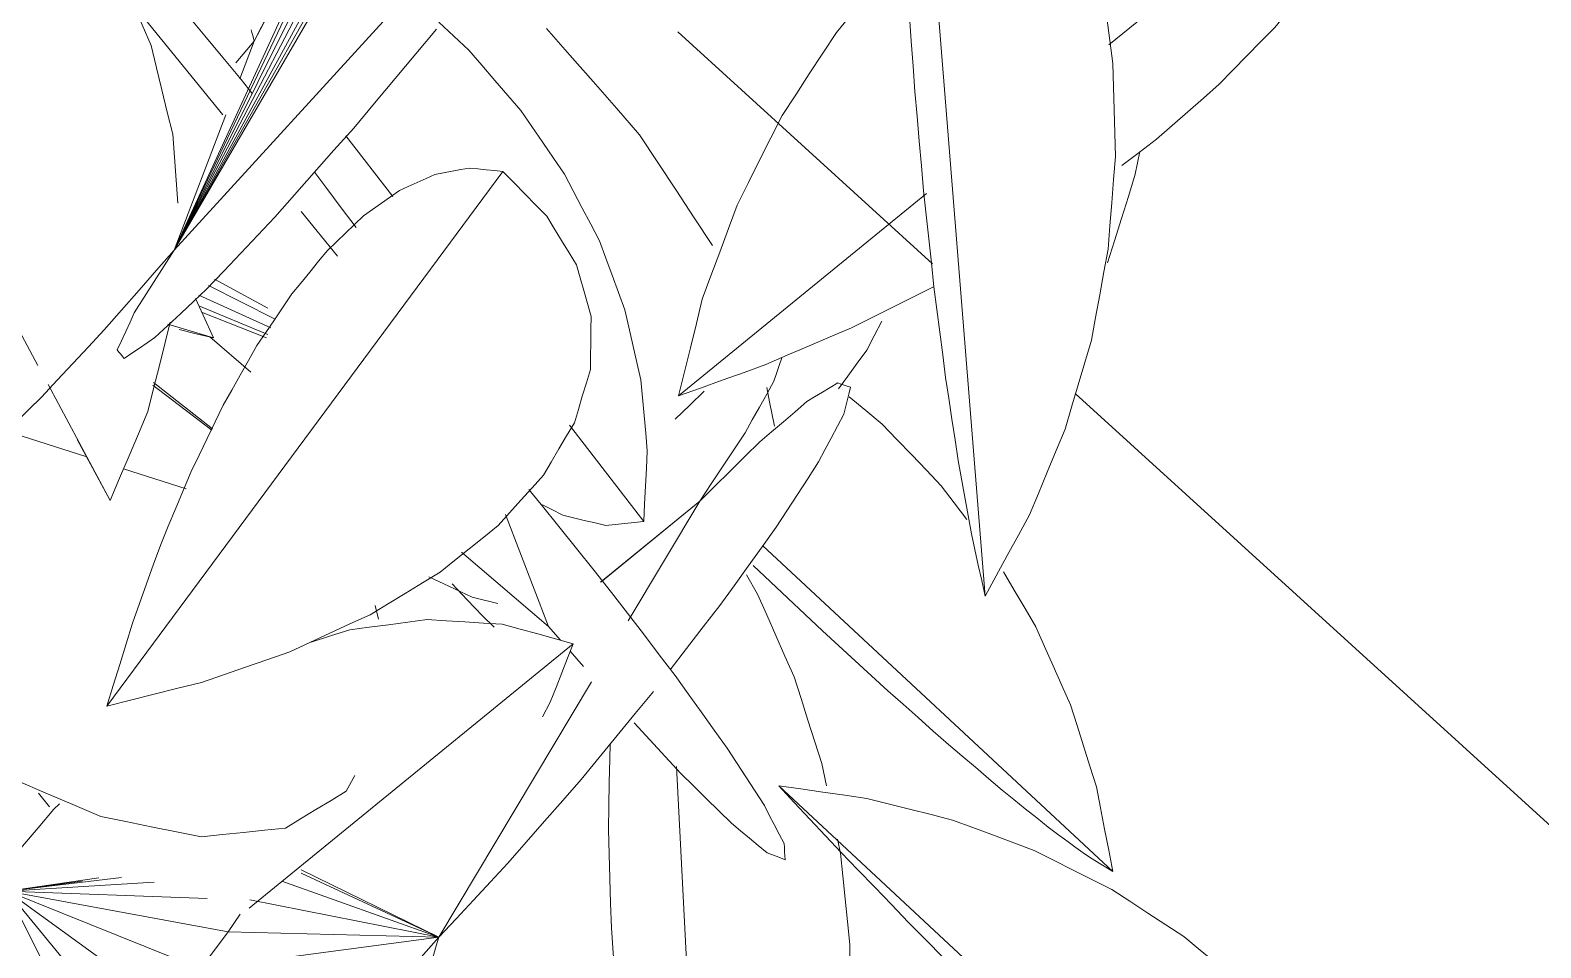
# Model space of a CAD drawing. Header units: metres. Extents: x 13.9 to 26.7, y -0.2 to 3.2.
# Drawn here: x 16.6683 to 16.7328, y 1.6937 to 1.7329 of the extents above; entities that cross this region are included whole.
import ezdxf

# ---------------------------------------------------------------- set-up
doc = ezdxf.new("R2010")
doc.units = ezdxf.units.M
doc.layers.add('Importações nas famílias', color=10, linetype='Continuous', lineweight=5)
doc.layers.add('Vegetação', color=7, linetype='Continuous', lineweight=5)

# ---------------------------------------------------------------- blocks, each defined once
blk = doc.blocks.new('Planta_pergolado_12200 - plantas pergolado_skp_Component_12-V128-Corte 1')
at = {"layer": 'Importações nas famílias'}
blk.add_line((16.730251, 1.06212), (16.700287, 1.089993), dxfattribs=at)
at = {"layer": 'Importações nas famílias', "flags": 128}
for points in [[(16.700287, 1.089993), (16.700953, 1.089281), (16.70162, 1.08857), (16.702287, 1.087859), (16.702954, 1.087147)], [(16.704052, 1.089455), (16.703111, 1.08959), (16.702169, 1.089724), (16.701228, 1.089858), (16.700287, 1.089993)], [(16.707704, 1.08853), (16.706791, 1.088761), (16.705878, 1.088993), (16.704965, 1.089224), (16.704052, 1.089455)], [(16.711203, 1.087227), (16.710328, 1.087553), (16.709453, 1.087878), (16.708579, 1.088204), (16.707704, 1.08853)], [(16.714509, 1.085561), (16.713683, 1.085978), (16.712856, 1.086394), (16.712029, 1.086811), (16.711203, 1.087227)], [(16.702954, 1.087147), (16.703669, 1.086404), (16.704385, 1.08566), (16.705101, 1.084917), (16.705817, 1.084173)], [(16.717587, 1.083551), (16.716817, 1.084054), (16.716048, 1.084556), (16.715279, 1.085059), (16.714509, 1.085561)], [(16.705817, 1.084173), (16.706564, 1.083415), (16.707312, 1.082657), (16.70806, 1.081899), (16.708808, 1.081141)], [(16.720401, 1.081218), (16.719697, 1.081802), (16.718994, 1.082385), (16.71829, 1.082968), (16.717587, 1.083551)], [(16.708808, 1.081141), (16.709571, 1.080386), (16.710333, 1.079631), (16.711096, 1.078876), (16.711858, 1.078121)], [(16.72292, 1.07859), (16.72229, 1.079247), (16.72166, 1.079904), (16.72103, 1.080561), (16.720401, 1.081218)], [(16.725117, 1.075694), (16.724568, 1.076418), (16.724019, 1.077142), (16.723469, 1.077866), (16.72292, 1.07859)], [(16.711858, 1.078121), (16.712618, 1.077387), (16.713377, 1.076653), (16.714136, 1.075919), (16.714895, 1.075185)], [(16.726967, 1.072563), (16.726505, 1.073346), (16.726042, 1.074128), (16.72558, 1.074911), (16.725117, 1.075694)], [(16.714895, 1.075185), (16.715634, 1.074489), (16.716372, 1.073793), (16.71711, 1.073097), (16.717848, 1.072401)], [(16.717848, 1.072401), (16.718548, 1.071759), (16.719248, 1.071117), (16.719948, 1.070476), (16.720647, 1.069834)], [(16.72845, 1.069232), (16.728079, 1.070065), (16.727708, 1.070897), (16.727338, 1.07173), (16.726967, 1.072563)], [(16.720647, 1.069834), (16.721293, 1.069262), (16.721938, 1.06869), (16.722583, 1.068118), (16.723228, 1.067545)], [(16.729548, 1.065738), (16.729273, 1.066612), (16.728999, 1.067485), (16.728724, 1.068359), (16.72845, 1.069232)], [(16.723228, 1.067545), (16.723803, 1.067056), (16.724378, 1.066567), (16.724953, 1.066077), (16.725528, 1.065588)], [(16.725528, 1.065588), (16.726019, 1.065193), (16.726511, 1.064798), (16.727003, 1.064403), (16.727494, 1.064008)], [(16.730251, 1.06212), (16.730075, 1.063024), (16.729899, 1.063929), (16.729724, 1.064833), (16.729548, 1.065738)], [(16.727494, 1.064008), (16.727891, 1.063717), (16.728288, 1.063426), (16.728684, 1.063134), (16.729081, 1.062843)], [(16.729081, 1.062843), (16.729373, 1.062662), (16.729666, 1.062481), (16.729958, 1.062301), (16.730251, 1.06212)]]:
    blk.add_lwpolyline(points, dxfattribs=at)
blk = doc.blocks.new('Planta_pergolado_12200 - plantas pergolado_skp_Component_12-V130-Corte 1')
at = {"layer": 'Importações nas famílias'}
blk.add_line((16.688506, 1.116223), (16.67159, 1.093394), dxfattribs=at)
at = {"layer": 'Importações nas famílias', "flags": 128}
for points in [[(16.687079, 1.116367), (16.686709, 1.116299), (16.68634, 1.116232), (16.68597, 1.116164), (16.6856, 1.116097)], [(16.688506, 1.116223), (16.68815, 1.116259), (16.687793, 1.116295), (16.687436, 1.116331), (16.687079, 1.116367)], [(16.69038, 1.114311), (16.689912, 1.114789), (16.689443, 1.115267), (16.688975, 1.115745), (16.688506, 1.116223)], [(16.6856, 1.116097), (16.685221, 1.115926), (16.684842, 1.115756), (16.684463, 1.115585), (16.684084, 1.115415)], [(16.684084, 1.115415), (16.683701, 1.115143), (16.683317, 1.114871), (16.682934, 1.1146), (16.68255, 1.114328)], [(16.68255, 1.114328), (16.682166, 1.113959), (16.681782, 1.113589), (16.681398, 1.11322), (16.681013, 1.11285)], [(16.691645, 1.112232), (16.691329, 1.112751), (16.691012, 1.113271), (16.690696, 1.113791), (16.69038, 1.114311)], [(16.681013, 1.11285), (16.680633, 1.112386), (16.680253, 1.111923), (16.679872, 1.111459), (16.679492, 1.110996)], [(16.692269, 1.110035), (16.692113, 1.110584), (16.691957, 1.111133), (16.691801, 1.111683), (16.691645, 1.112232)], [(16.679492, 1.110996), (16.67912, 1.110443), (16.678747, 1.109891), (16.678375, 1.109339), (16.678002, 1.108787)], [(16.69224, 1.107771), (16.692247, 1.108337), (16.692255, 1.108903), (16.692262, 1.109469), (16.692269, 1.110035)], [(16.678002, 1.108787), (16.677642, 1.108152), (16.677282, 1.107517), (16.676922, 1.106882), (16.676561, 1.106247)], [(16.691557, 1.105494), (16.691728, 1.106063), (16.691898, 1.106632), (16.692069, 1.107202), (16.69224, 1.107771)], [(16.676561, 1.106247), (16.676217, 1.105536), (16.675873, 1.104826), (16.675529, 1.104115), (16.675185, 1.103405)], [(16.690236, 1.103256), (16.690566, 1.103816), (16.690897, 1.104375), (16.691227, 1.104934), (16.691557, 1.105494)], [(16.675185, 1.103405), (16.674861, 1.102626), (16.674536, 1.101848), (16.674212, 1.10107), (16.673888, 1.100292)], [(16.688309, 1.101111), (16.688791, 1.101648), (16.689273, 1.102184), (16.689755, 1.10272), (16.690236, 1.103256)], [(16.685821, 1.099109), (16.686443, 1.09961), (16.687065, 1.10011), (16.687687, 1.100611), (16.688309, 1.101111)], [(16.673888, 1.100292), (16.673587, 1.099454), (16.673287, 1.098617), (16.672986, 1.09778), (16.672685, 1.096942)], [(16.68283, 1.097297), (16.683578, 1.09775), (16.684326, 1.098203), (16.685073, 1.098656), (16.685821, 1.099109)], [(16.672685, 1.096942), (16.672412, 1.096055), (16.672138, 1.095168), (16.671864, 1.094281), (16.67159, 1.093394)], [(16.679406, 1.095716), (16.680262, 1.096111), (16.681118, 1.096507), (16.681974, 1.096902), (16.68283, 1.097297)], [(16.67563, 1.094405), (16.676574, 1.094733), (16.677518, 1.095061), (16.678462, 1.095389), (16.679406, 1.095716)], [(16.67159, 1.093394), (16.6726, 1.093647), (16.67361, 1.0939), (16.67462, 1.094153), (16.67563, 1.094405)]]:
    blk.add_lwpolyline(points, dxfattribs=at)
blk = doc.blocks.new('Planta_pergolado_12200 - plantas pergolado_skp_Component_12-V439-Corte 1')
at = {"layer": 'Importações nas famílias'}
for p, q in [((16.659156, 1.736236), (16.658224, 1.736596)), ((16.637445, 1.734657), (16.63653, 1.734096)), ((16.63691, 1.731478), (16.666458, 1.722624)), ((16.674191, 1.720306), (16.676139, 1.719723))]:
    blk.add_line(p, q, dxfattribs=at)
at = {"layer": 'Importações nas famílias', "flags": 128}
for points in [[(16.649804, 1.737758), (16.64874, 1.737658), (16.647676, 1.737559), (16.646612, 1.73746), (16.645548, 1.73736)], [(16.654062, 1.737501), (16.652998, 1.737565), (16.651933, 1.737629), (16.650868, 1.737693), (16.649804, 1.737758)], [(16.645548, 1.73736), (16.64451, 1.7371), (16.643472, 1.73684), (16.642434, 1.736579), (16.641396, 1.736319)], [(16.658224, 1.736596), (16.657184, 1.736822), (16.656143, 1.737048), (16.655103, 1.737274), (16.654062, 1.737501)], [(16.641396, 1.736319), (16.640408, 1.735903), (16.639421, 1.735488), (16.638433, 1.735072), (16.637445, 1.734657)], [(16.640725, 1.730042), (16.641643, 1.72974), (16.642561, 1.729439), (16.643479, 1.729137), (16.644397, 1.728836)], [(16.644397, 1.728836), (16.645336, 1.728536), (16.646274, 1.728236), (16.647212, 1.727935), (16.648151, 1.727635)], [(16.648151, 1.727635), (16.649099, 1.72734), (16.650048, 1.727044), (16.650996, 1.726748), (16.651945, 1.726453)], [(16.651945, 1.726453), (16.652892, 1.726165), (16.65384, 1.725877), (16.654788, 1.725589), (16.655736, 1.725301)], [(16.655736, 1.725301), (16.656673, 1.725024), (16.65761, 1.724747), (16.658546, 1.72447), (16.659483, 1.724194)], [(16.659483, 1.724194), (16.660398, 1.723931), (16.661314, 1.723668), (16.662229, 1.723405), (16.663144, 1.723142)], [(16.663144, 1.723142), (16.664028, 1.722897), (16.664911, 1.722651), (16.665795, 1.722405), (16.666679, 1.722159)], [(16.676139, 1.719723), (16.675697, 1.72069), (16.675372, 1.721402)], [(16.674675, 1.720081), (16.675407, 1.719902), (16.676139, 1.719723)]]:
    blk.add_lwpolyline(points, dxfattribs=at)
blk = doc.blocks.new('Planta_pergolado_12200 - plantas pergolado_skp_Component_12-V440-Corte 1')
at = {"layer": 'Importações nas famílias'}
for p, q in [((16.652714, 1.748247), (16.668646, 1.718544)), ((16.664852, 1.743677), (16.664074, 1.744278)), ((16.669828, 1.739017), (16.669168, 1.739732)), ((16.669076, 1.717742), (16.671734, 1.712787))]:
    blk.add_line(p, q, dxfattribs=at)
at = {"layer": 'Importações nas famílias', "flags": 128}
for points in [[(16.656753, 1.747501), (16.655743, 1.747688), (16.654734, 1.747874), (16.653724, 1.74806), (16.652714, 1.748247)], [(16.653194, 1.747335), (16.653434, 1.74688), (16.653674, 1.746424)], [(16.660569, 1.746168), (16.659615, 1.746501), (16.658661, 1.746835), (16.657707, 1.747168), (16.656753, 1.747501)], [(16.653674, 1.746424), (16.653955, 1.745892), (16.654237, 1.74536), (16.654518, 1.744829), (16.654799, 1.744297)], [(16.664074, 1.744278), (16.663198, 1.74475), (16.662322, 1.745223), (16.661445, 1.745696), (16.660569, 1.746168)], [(16.654799, 1.744297), (16.655119, 1.743695), (16.655439, 1.743093), (16.655759, 1.742491), (16.656078, 1.741889)], [(16.656078, 1.741889), (16.656433, 1.741224), (16.656788, 1.740559), (16.657142, 1.739894), (16.657497, 1.739228)], [(16.657497, 1.739228), (16.657883, 1.738507), (16.658268, 1.737786), (16.658654, 1.737065), (16.659039, 1.736343)], [(16.671943, 1.73577), (16.671415, 1.736582), (16.670886, 1.737394), (16.670357, 1.738205), (16.669828, 1.739017)], [(16.659039, 1.736343), (16.659451, 1.735574), (16.659863, 1.734805), (16.660276, 1.734036), (16.660688, 1.733266)], [(16.67348, 1.73221), (16.673096, 1.7331), (16.672711, 1.73399), (16.672327, 1.73488), (16.671943, 1.73577)], [(16.660688, 1.733266), (16.661122, 1.732458), (16.661556, 1.731649), (16.66199, 1.73084), (16.662425, 1.730031)], [(16.674401, 1.728421), (16.674171, 1.729368), (16.67394, 1.730315), (16.67371, 1.731263), (16.67348, 1.73221)], [(16.662425, 1.730031), (16.662876, 1.729192), (16.663327, 1.728353), (16.663779, 1.727514), (16.66423, 1.726675)], [(16.674615, 1.725474), (16.674544, 1.726456), (16.674473, 1.727438), (16.674401, 1.728421)], [(16.66423, 1.726675), (16.664694, 1.725814), (16.665158, 1.724954), (16.665621, 1.724094), (16.666085, 1.723233)], [(16.673337, 1.716582), (16.673585, 1.717565), (16.673833, 1.718548), (16.674081, 1.719531), (16.6743, 1.720398)], [(16.671734, 1.712787), (16.672135, 1.713735), (16.672536, 1.714684), (16.672936, 1.715633), (16.673337, 1.716582)], [(16.670327, 1.715385), (16.670796, 1.714519), (16.671265, 1.713653), (16.671734, 1.712787)]]:
    blk.add_lwpolyline(points, dxfattribs=at)
blk = doc.blocks.new('Planta_pergolado_12200 - plantas pergolado_skp_Component_12-V441-Corte 1')
at = {"layer": 'Importações nas famílias'}
for p, q in [((16.677664, 1.69538), (16.691507, 1.706669)), ((16.690192, 1.703547), (16.690531, 1.704177)), ((16.669563, 1.699833), (16.669319, 1.699606)), ((16.666667, 1.696435), (16.666088, 1.69555)), ((16.662428, 1.689066), (16.662098, 1.688174)), ((16.664234, 1.684427), (16.66738, 1.686993)), ((16.665485, 1.683044), (16.666398, 1.683435))]:
    blk.add_line(p, q, dxfattribs=at)
at = {"layer": 'Importações nas famílias', "flags": 128}
for points in [[(16.681973, 1.707265), (16.681142, 1.707001), (16.680311, 1.706736)], [(16.685276, 1.707699), (16.68445, 1.707591), (16.683624, 1.707482), (16.682799, 1.707374), (16.681973, 1.707265)], [(16.688479, 1.707499), (16.687678, 1.707549), (16.686877, 1.707599), (16.686076, 1.707649), (16.685276, 1.707699)], [(16.691507, 1.706669), (16.69075, 1.706876), (16.689993, 1.707084), (16.689236, 1.707291), (16.688479, 1.707499)], [(16.690531, 1.704177), (16.690775, 1.7048), (16.691019, 1.705423), (16.691263, 1.706046), (16.691507, 1.706669)], [(16.669319, 1.699606), (16.668656, 1.698813), (16.667993, 1.69802), (16.66733, 1.697228), (16.666667, 1.696435)], [(16.665509, 1.694664), (16.66493, 1.693779), (16.664351, 1.692894)], [(16.664351, 1.692894), (16.66387, 1.691937), (16.663389, 1.69098), (16.662909, 1.690023), (16.662428, 1.689066)]]:
    blk.add_lwpolyline(points, dxfattribs=at)
blk = doc.blocks.new('Planta_pergolado_12200 - plantas pergolado_skp_Component_17-V442-Corte 1')
at = {"layer": 'Importações nas famílias'}
for p, q in [((16.672687, 1.73399), (16.676537, 1.72925)), ((16.677322, 1.730762), (16.677795, 1.730167)), ((16.679883, 1.72513), (16.681435, 1.72322)), ((16.676194, 1.722227), (16.678468, 1.720989)), ((16.67552, 1.721551), (16.678592, 1.720157)), ((16.675933, 1.721965), (16.678747, 1.720535)), ((16.675515, 1.72109), (16.678464, 1.719871)), ((16.678401, 1.719731), (16.675638, 1.720821)), ((16.675992, 1.719767), (16.677744, 1.718268)), ((16.68961, 1.713251), (16.69014, 1.712619)), ((16.690451, 1.707402), (16.688621, 1.712183)), ((16.686743, 1.710573), (16.690451, 1.707402)), ((16.688139, 1.70737), (16.687627, 1.707862)), ((16.690965, 1.706818), (16.690451, 1.707402)), ((16.691946, 1.705701), (16.69138, 1.706345))]:
    blk.add_line(p, q, dxfattribs=at)
at = {"layer": 'Importações nas famílias', "flags": 128}
for points in [[(16.674219, 1.734499), (16.674995, 1.733564), (16.675771, 1.73263), (16.676547, 1.731696), (16.677322, 1.730762)], [(16.680471, 1.726784), (16.680945, 1.726155), (16.681602, 1.725284), (16.682237, 1.724443)], [(16.69014, 1.712619), (16.690892, 1.71168), (16.691645, 1.71074), (16.692398, 1.709801), (16.69315, 1.708862)], [(16.687627, 1.707862), (16.686982, 1.708546), (16.686344, 1.709221)], [(16.69315, 1.708862), (16.693828, 1.707974), (16.694505, 1.707085), (16.695183, 1.706197), (16.69586, 1.705309)], [(16.69586, 1.705309), (16.696416, 1.704533), (16.696972, 1.703756), (16.697529, 1.70298), (16.698085, 1.702203)], [(16.696109, 1.701134), (16.695442, 1.701851), (16.694775, 1.702567), (16.694108, 1.703284)], [(16.698085, 1.702203), (16.698482, 1.701591), (16.698879, 1.700979), (16.699276, 1.700367), (16.699673, 1.699755)], [(16.698276, 1.699), (16.697734, 1.699533), (16.697193, 1.700067), (16.696651, 1.700601), (16.696109, 1.701134)], [(16.699673, 1.699755), (16.699884, 1.69935), (16.700095, 1.698944), (16.700306, 1.698538), (16.700517, 1.698133)], [(16.699793, 1.697742), (16.699414, 1.698056), (16.699035, 1.698371), (16.698655, 1.698685), (16.698276, 1.699)], [(16.700558, 1.697446), (16.700366, 1.69752), (16.700175, 1.697594), (16.699984, 1.697668), (16.699793, 1.697742)], [(16.700517, 1.698133), (16.700527, 1.697961), (16.700537, 1.697789), (16.700547, 1.697618), (16.700558, 1.697446)]]:
    blk.add_lwpolyline(points, dxfattribs=at)
blk = doc.blocks.new('Planta_pergolado_12200 - plantas pergolado_skp_Component_16-V443-Corte 1')
for name, p in [('Planta_pergolado_12200 - plantas pergolado_skp_Component_17-V442-Corte 1', (0, 0)), ('Planta_pergolado_12200 - plantas pergolado_skp_Component_12-V440-Corte 1', (0, 0)), ('Planta_pergolado_12200 - plantas pergolado_skp_Component_12-V439-Corte 1', (0, 0)), ('Planta_pergolado_12200 - plantas pergolado_skp_Component_12-V130-Corte 1', (0, 0.610611)), ('Planta_pergolado_12200 - plantas pergolado_skp_Component_12-V441-Corte 1', (0, 0)), ('Planta_pergolado_12200 - plantas pergolado_skp_Component_12-V128-Corte 1', (0, 0.610611))]:
    blk.add_blockref(name, p)
blk = doc.blocks.new('Planta_pergolado_12200 - plantas pergolado_skp_Component_12-V158-Corte 1')
at = {"layer": 'Importações nas famílias'}
blk.add_line((16.709104, 1.098091), (16.705636, 1.141375), dxfattribs=at)
at = {"layer": 'Importações nas famílias', "flags": 128}
for points in [[(16.714557, 1.12083), (16.714426, 1.121814), (16.714295, 1.122798), (16.714164, 1.123782), (16.714033, 1.124766)], [(16.705793, 1.123922), (16.705869, 1.122852), (16.705946, 1.121782), (16.706022, 1.120711), (16.706098, 1.119641)], [(16.714666, 1.116863), (16.714639, 1.117854), (16.714611, 1.118846), (16.714584, 1.119838), (16.714557, 1.12083)], [(16.706098, 1.119641), (16.706193, 1.11858), (16.706287, 1.11752), (16.706382, 1.116459), (16.706476, 1.115398)], [(16.714359, 1.112909), (16.714435, 1.113897), (16.714512, 1.114886), (16.714589, 1.115874), (16.714666, 1.116863)], [(16.706476, 1.115398), (16.706587, 1.114372), (16.706697, 1.113346), (16.706808, 1.11232), (16.706918, 1.111294)], [(16.713639, 1.109012), (16.713819, 1.109986), (16.713999, 1.11096), (16.714179, 1.111934), (16.714359, 1.112909)], [(16.706918, 1.111294), (16.707042, 1.110327), (16.707166, 1.109359), (16.70729, 1.108392), (16.707414, 1.107424)], [(16.712514, 1.105215), (16.712795, 1.106164), (16.713076, 1.107114), (16.713357, 1.108063), (16.713639, 1.109012)], [(16.707414, 1.107424), (16.707549, 1.106538), (16.707683, 1.105652), (16.707818, 1.104766), (16.707952, 1.10388)], [(16.710996, 1.101562), (16.711376, 1.102475), (16.711755, 1.103388), (16.712134, 1.104302), (16.712514, 1.105215)], [(16.707952, 1.10388), (16.708094, 1.103096), (16.708236, 1.102312), (16.708378, 1.101528), (16.70852, 1.100745)], [(16.709104, 1.098091), (16.709577, 1.098959), (16.71005, 1.099826), (16.710523, 1.100694), (16.710996, 1.101562)], [(16.70852, 1.100745), (16.708666, 1.100081), (16.708812, 1.099418), (16.708958, 1.098755), (16.709104, 1.098091)]]:
    blk.add_lwpolyline(points, dxfattribs=at)
blk = doc.blocks.new('Planta_pergolado_12200 - plantas pergolado_skp_Component_16-V463-Corte 1')
blk.add_blockref('Planta_pergolado_12200 - plantas pergolado_skp_Component_12-V158-Corte 1', (0, 0.610611))
blk = doc.blocks.new('Planta_pergolado_12200 - plantas pergolado_skp_-3067431-Corte 1')
for name in ['Planta_pergolado_12200 - plantas pergolado_skp_Component_16-V463-Corte 1', 'Planta_pergolado_12200 - plantas pergolado_skp_Component_16-V443-Corte 1']:
    blk.add_blockref(name, (0, 0))
blk = doc.blocks.new('Planta_pergolado_12200 - plantas pergolado_skp_-3067432-Corte 1')
blk.add_blockref('Planta_pergolado_12200 - plantas pergolado_skp_-3067431-Corte 1', (0, 0))
blk = doc.blocks.new('Planta_pergolado_12200 - plantas pergolado_skp_Component_12-V776-Corte 1')
at = {"layer": 'Importações nas famílias'}
blk.add_line((16.714556, 1.696945), (16.699591, 1.710865), dxfattribs=at)
at = {"layer": 'Importações nas famílias', "flags": 128}
for points in [[(16.704706, 1.716043), (16.704003, 1.716626), (16.703299, 1.71721)], [(16.707226, 1.713414), (16.706596, 1.714072), (16.705966, 1.714729), (16.705336, 1.715386), (16.704706, 1.716043)], [(16.708324, 1.711966), (16.707775, 1.71269), (16.707226, 1.713414)], [(16.699201, 1.71001), (16.699939, 1.709314), (16.700678, 1.708618), (16.701416, 1.707922), (16.702154, 1.707226)], [(16.711273, 1.707388), (16.71081, 1.70817), (16.710348, 1.708953), (16.709885, 1.709736)], [(16.702154, 1.707226), (16.702854, 1.706584), (16.703554, 1.705942), (16.704254, 1.705301), (16.704953, 1.704659)], [(16.712755, 1.704057), (16.712385, 1.70489), (16.712014, 1.705722), (16.711644, 1.706555), (16.711273, 1.707388)], [(16.704953, 1.704659), (16.705598, 1.704087), (16.706243, 1.703515), (16.706888, 1.702942), (16.707533, 1.70237)], [(16.713854, 1.700563), (16.713579, 1.701436), (16.713305, 1.70231), (16.71303, 1.703183), (16.712755, 1.704057)], [(16.707533, 1.70237), (16.708108, 1.701881), (16.708684, 1.701392), (16.709259, 1.700902), (16.709834, 1.700413)], [(16.709834, 1.700413), (16.710325, 1.700018), (16.710817, 1.699623), (16.711309, 1.699228), (16.7118, 1.698833)], [(16.714556, 1.696945), (16.714381, 1.697849), (16.714205, 1.698754), (16.71403, 1.699658), (16.713854, 1.700563)], [(16.7118, 1.698833), (16.712197, 1.698542), (16.712594, 1.698251), (16.71299, 1.697959), (16.713387, 1.697668)], [(16.713387, 1.697668), (16.713679, 1.697487), (16.713972, 1.697306), (16.714264, 1.697125), (16.714556, 1.696945)]]:
    blk.add_lwpolyline(points, dxfattribs=at)
blk = doc.blocks.new('Planta_pergolado_12200 - plantas pergolado_skp_Component_12-V777-Corte 1')
at = {"layer": 'Importações nas famílias'}
for p, q in [((16.699383, 1.708785), (16.698904, 1.709617)), ((16.696995, 1.680714), (16.695927, 1.701426)), ((16.702326, 1.700598), (16.702127, 1.701554)), ((16.702925, 1.697732), (16.702801, 1.698328)), ((16.702138, 1.682066), (16.702336, 1.683038)), ((16.69749, 1.671132), (16.697046, 1.67973)), ((16.699401, 1.674615), (16.699675, 1.675258))]:
    blk.add_line(p, q, dxfattribs=at)
at = {"layer": 'Importações nas famílias', "flags": 128}
for points in [[(16.700942, 1.705252), (16.700552, 1.706135), (16.700162, 1.707018), (16.699772, 1.707902), (16.699383, 1.708785)], [(16.702127, 1.701554), (16.701831, 1.702478), (16.701534, 1.703403), (16.701238, 1.704327), (16.700942, 1.705252)], [(16.693081, 1.702402), (16.693069, 1.701739), (16.693051, 1.700737), (16.693033, 1.699735), (16.693015, 1.698733)], [(16.693015, 1.698733), (16.693046, 1.697685), (16.693076, 1.696638), (16.693107, 1.695591), (16.693138, 1.694544)], [(16.703328, 1.693829), (16.703227, 1.694805), (16.703126, 1.69578), (16.703026, 1.696756), (16.702925, 1.697732)], [(16.693138, 1.694544), (16.693216, 1.693476), (16.693295, 1.692408), (16.693373, 1.69134), (16.693452, 1.690273)], [(16.70333, 1.689888), (16.703329, 1.690873), (16.703329, 1.691858), (16.703328, 1.692843), (16.703328, 1.693829)], [(16.693452, 1.690273), (16.693576, 1.689209), (16.693701, 1.688146), (16.693825, 1.687083), (16.69395, 1.68602)], [(16.702932, 1.685952), (16.703031, 1.686936), (16.703131, 1.68792), (16.70323, 1.688904), (16.70333, 1.689888)], [(16.69395, 1.68602), (16.694117, 1.684986), (16.694285, 1.683953), (16.694452, 1.682919), (16.69462, 1.681885)], [(16.702535, 1.684009), (16.702733, 1.684981), (16.702932, 1.685952)], [(16.701547, 1.68017), (16.701842, 1.681118), (16.702138, 1.682066)], [(16.69462, 1.681885), (16.694827, 1.680905), (16.695033, 1.679925), (16.69524, 1.678945), (16.695447, 1.677966)], [(16.695447, 1.677966), (16.695688, 1.677062), (16.695929, 1.676159), (16.69617, 1.675256), (16.696411, 1.674353)], [(16.696411, 1.674353), (16.696681, 1.673548), (16.69695, 1.672742), (16.69722, 1.671937), (16.69749, 1.671132)], [(16.69749, 1.671132), (16.697968, 1.672003), (16.698445, 1.672873), (16.698923, 1.673744), (16.699401, 1.674615)]]:
    blk.add_lwpolyline(points, dxfattribs=at)
blk = doc.blocks.new('Planta_pergolado_12200 - plantas pergolado_skp_Component_16-V780-Corte 1')
for name in ['Planta_pergolado_12200 - plantas pergolado_skp_Component_12-V776-Corte 1', 'Planta_pergolado_12200 - plantas pergolado_skp_Component_12-V777-Corte 1']:
    blk.add_blockref(name, (0, 0))
blk = doc.blocks.new('Planta_pergolado_12200 - plantas pergolado_skp_-3067440-Corte 1')
blk.add_blockref('Planta_pergolado_12200 - plantas pergolado_skp_Component_16-V780-Corte 1', (0, 0))
blk = doc.blocks.new('Planta_pergolado_12200 - plantas pergolado_skp_Component_12-V635-Corte 1')
at = {"layer": 'Importações nas famílias'}
for p, q in [((16.714389, 1.121625), (16.727588, 1.13239)), ((16.713096, 1.1311), (16.712343, 1.130717)), ((16.696007, 1.106635), (16.7066, 1.115274))]:
    blk.add_line(p, q, dxfattribs=at)
at = {"layer": 'Importações nas famílias', "flags": 128}
for points in [[(16.718054, 1.132986), (16.717223, 1.132722), (16.716392, 1.132457), (16.715701, 1.132237)], [(16.721356, 1.13342), (16.720531, 1.133312), (16.719705, 1.133203), (16.71888, 1.133095), (16.718054, 1.132986)], [(16.724559, 1.13322), (16.723759, 1.13327), (16.722958, 1.13332), (16.722157, 1.13337), (16.721356, 1.13342)], [(16.727588, 1.13239), (16.726831, 1.132597), (16.726074, 1.132805), (16.725317, 1.133012), (16.724559, 1.13322)], [(16.726612, 1.129898), (16.726856, 1.130521), (16.7271, 1.131144), (16.727344, 1.131767), (16.727588, 1.13239)], [(16.725257, 1.127379), (16.725596, 1.128009), (16.725934, 1.128638), (16.726273, 1.129268), (16.726612, 1.129898)], [(16.723539, 1.124862), (16.723968, 1.125491), (16.724398, 1.12612), (16.724827, 1.12675), (16.725257, 1.127379)], [(16.7054, 1.125327), (16.704737, 1.124534), (16.704074, 1.123741), (16.70341, 1.122949), (16.702747, 1.122156)], [(16.721477, 1.122373), (16.721992, 1.122995), (16.722508, 1.123617), (16.723023, 1.12424), (16.723539, 1.124862)], [(16.702747, 1.122156), (16.702168, 1.121271), (16.70159, 1.120385), (16.701011, 1.1195), (16.700432, 1.118615)], [(16.719093, 1.119942), (16.719689, 1.12055), (16.720285, 1.121158), (16.720881, 1.121766), (16.721477, 1.122373)], [(16.716415, 1.117595), (16.717085, 1.118182), (16.717754, 1.118769), (16.718424, 1.119355), (16.719093, 1.119942)], [(16.700432, 1.118615), (16.699951, 1.117658), (16.69947, 1.116701), (16.698989, 1.115744), (16.698508, 1.114787)], [(16.714943, 1.116476), (16.715679, 1.117036), (16.716415, 1.117595)], [(16.698508, 1.114787), (16.698137, 1.113781), (16.697765, 1.112775), (16.697393, 1.111769), (16.697022, 1.110762)], [(16.703392, 1.109547), (16.704275, 1.109988), (16.705158, 1.110429), (16.706041, 1.11087), (16.706924, 1.111311)], [(16.697022, 1.110762), (16.696768, 1.10973), (16.696514, 1.108698), (16.696261, 1.107666), (16.696007, 1.106635)], [(16.699739, 1.107982), (16.700652, 1.108374), (16.701565, 1.108765), (16.702478, 1.109156), (16.703392, 1.109547)], [(16.696007, 1.106635), (16.69694, 1.106972), (16.697873, 1.107308), (16.698806, 1.107645), (16.699739, 1.107982)]]:
    blk.add_lwpolyline(points, dxfattribs=at)
blk = doc.blocks.new('Planta_pergolado_12200 - plantas pergolado_skp_Component_16-V877-Corte 1')
blk.add_blockref('Planta_pergolado_12200 - plantas pergolado_skp_Component_12-V635-Corte 1', (0, 0.610611))
blk = doc.blocks.new('Planta_pergolado_12200 - plantas pergolado_skp_Component_12-V878-Corte 1')
at = {"layer": 'Importações nas famílias'}
blk.add_line((16.715515, 1.726719), (16.715713, 1.72769), dxfattribs=at)
at = {"layer": 'Importações nas famílias', "flags": 128}
blk.add_lwpolyline([(16.714334, 1.722926), (16.714629, 1.723874), (16.714924, 1.724822), (16.71522, 1.72577), (16.715515, 1.726719)], dxfattribs=at)
blk = doc.blocks.new('Planta_pergolado_12200 - plantas pergolado_skp_Component_16-V883-Corte 1')
blk.add_blockref('Planta_pergolado_12200 - plantas pergolado_skp_Component_12-V878-Corte 1', (0, 0))
blk = doc.blocks.new('Planta_pergolado_12200 - plantas pergolado_skp_Component_17-V944-Corte 1')
at = {"layer": 'Importações nas famílias'}
for p, q in [((16.673554, 1.717715), (16.676068, 1.715781)), ((16.676104, 1.715844), (16.673588, 1.717816)), ((16.670739, 1.714642), (16.667297, 1.715743)), ((16.67497, 1.713289), (16.672306, 1.714141)), ((16.687188, 1.70866), (16.688294, 1.708384)), ((16.683192, 1.707715), (16.683046, 1.7083)), ((16.681817, 1.700375), (16.682179, 1.701045))]:
    blk.add_line(p, q, dxfattribs=at)
at = {"layer": 'Importações nas famílias', "flags": 128}
for points in [[(16.694344, 1.728401), (16.693351, 1.729534), (16.692358, 1.730668), (16.691365, 1.731801), (16.690372, 1.732934)], [(16.697454, 1.723675), (16.696676, 1.724856), (16.695899, 1.726038), (16.695122, 1.727219), (16.694344, 1.728401)], [(16.700103, 1.715961), (16.699898, 1.717), (16.699779, 1.717603)], [(16.685347, 1.709525), (16.685989, 1.709224), (16.687188, 1.70866)], [(16.666579, 1.701323), (16.667767, 1.700814), (16.668954, 1.700305), (16.670141, 1.699797), (16.671328, 1.699288)], [(16.679215, 1.698797), (16.679866, 1.699192), (16.680516, 1.699586), (16.681166, 1.699981), (16.681817, 1.700375)], [(16.671328, 1.699288), (16.672406, 1.699072), (16.673483, 1.698857), (16.67456, 1.698641), (16.675638, 1.698426)], [(16.675638, 1.698426), (16.676532, 1.698519), (16.677427, 1.698612), (16.678321, 1.698704), (16.679215, 1.698797)]]:
    blk.add_lwpolyline(points, dxfattribs=at)
blk = doc.blocks.new('Planta_pergolado_12200 - plantas pergolado_skp_Component_16-V945-Corte 1')
blk.add_blockref('Planta_pergolado_12200 - plantas pergolado_skp_Component_17-V944-Corte 1', (0, 0))
blk = doc.blocks.new('Planta_pergolado_12200 - plantas pergolado_skp_-V954-Corte 1')
at = {"layer": 'Importações nas famílias'}
for p, q in [((16.695978, 1.732792), (16.706858, 1.722895)), ((16.712946, 1.717358), (16.748725, 1.684814))]:
    blk.add_line(p, q, dxfattribs=at)
blk.add_blockref('Planta_pergolado_12200 - plantas pergolado_skp_Component_16-V945-Corte 1', (0, 0))
blk = doc.blocks.new('Planta_pergolado_12200 - plantas pergolado_skp_-3067442-Corte 1')
for name in ['Planta_pergolado_12200 - plantas pergolado_skp_-V954-Corte 1', 'Planta_pergolado_12200 - plantas pergolado_skp_Component_16-V883-Corte 1', 'Planta_pergolado_12200 - plantas pergolado_skp_Component_16-V877-Corte 1']:
    blk.add_blockref(name, (0, 0))
blk = doc.blocks.new('Planta_pergolado_12200 - plantas pergolado_skp_-3067443-Corte 1')
for name in ['Planta_pergolado_12200 - plantas pergolado_skp_-3067442-Corte 1', 'Planta_pergolado_12200 - plantas pergolado_skp_-3067440-Corte 1']:
    blk.add_blockref(name, (0, 0))
blk = doc.blocks.new('Planta_pergolado_12200 - plantas pergolado_skp_Component_17-V1140-Corte 1')
at = {"layer": 'Importações nas famílias'}
for p, q in [((16.674462, 1.723468), (16.689753, 1.749729)), ((16.688354, 1.748044), (16.674462, 1.723468)), ((16.695801, 1.746828), (16.674462, 1.723468)), ((16.686988, 1.746474), (16.674462, 1.723468)), ((16.674462, 1.723468), (16.685748, 1.745125)), ((16.674462, 1.723468), (16.68472, 1.744091)), ((16.683973, 1.74344), (16.674462, 1.723468)), ((16.677879, 1.73239), (16.683503, 1.74344)), ((16.683558, 1.743218), (16.674462, 1.723468)), ((16.683558, 1.743218), (16.677879, 1.73239)), ((16.677103, 1.731464), (16.677879, 1.73239)), ((16.677879, 1.73239), (16.677266, 1.730789)), ((16.676676, 1.72925), (16.674462, 1.723468))]:
    blk.add_line(p, q, dxfattribs=at)
at = {"layer": 'Importações nas famílias', "flags": 128}
for points in [[(16.677879, 1.73239), (16.677849, 1.732513), (16.677818, 1.732636), (16.677788, 1.732759), (16.677758, 1.732882)], [(16.685674, 1.73291), (16.684789, 1.731854), (16.683904, 1.730799), (16.683019, 1.729744), (16.682134, 1.728688)], [(16.682134, 1.728688), (16.681291, 1.727736), (16.680449, 1.726784), (16.679606, 1.725832), (16.678763, 1.72488)], [(16.678763, 1.72488), (16.678035, 1.724112), (16.677307, 1.723345), (16.676579, 1.722577), (16.675851, 1.72181)], [(16.674462, 1.723468), (16.673715, 1.722617), (16.672968, 1.721767), (16.67222, 1.720916), (16.671473, 1.720066)], [(16.672761, 1.720796), (16.673186, 1.721464), (16.673612, 1.722132), (16.674037, 1.7228), (16.674462, 1.723468)], [(16.675851, 1.72181), (16.675299, 1.721293), (16.674748, 1.720775), (16.674196, 1.720258), (16.673645, 1.719741)], [(16.672031, 1.719211), (16.672214, 1.719607), (16.672396, 1.720003), (16.672579, 1.720399), (16.672761, 1.720796)], [(16.671473, 1.720066), (16.670806, 1.71935), (16.670139, 1.718633), (16.669471, 1.717917), (16.668804, 1.7172)], [(16.673645, 1.719741), (16.673317, 1.719518), (16.67299, 1.719295), (16.672662, 1.719072), (16.672334, 1.718849)], [(16.672334, 1.718849), (16.672259, 1.718939), (16.672183, 1.71903), (16.672107, 1.71912), (16.672031, 1.719211)], [(16.668804, 1.7172), (16.668263, 1.716666), (16.667721, 1.716133), (16.667179, 1.715599), (16.666637, 1.715065)]]:
    blk.add_lwpolyline(points, dxfattribs=at)
blk = doc.blocks.new('Planta_pergolado_12200 - plantas pergolado_skp_Component_16-V1141-Corte 1')
blk.add_blockref('Planta_pergolado_12200 - plantas pergolado_skp_Component_17-V1140-Corte 1', (0, 0))
blk = doc.blocks.new('Planta_pergolado_12200 - plantas pergolado_skp_Component_12-V1169-Corte 1')
at = {"layer": 'Importações nas famílias', "flags": 128}
for points in [[(16.70469, 1.720439), (16.704367, 1.71982), (16.704044, 1.719201)], [(16.704044, 1.719201), (16.703643, 1.71865), (16.703241, 1.718098), (16.70284, 1.717547)]]:
    blk.add_lwpolyline(points, dxfattribs=at)
blk = doc.blocks.new('Planta_pergolado_12200 - plantas pergolado_skp_Component_12-V1171-Corte 1')
at = {"layer": 'Importações nas famílias'}
for p, q in [((16.659887, 1.6949), (16.658605, 1.707092)), ((16.668676, 1.700285), (16.66914, 1.6997)), ((16.660308, 1.695569), (16.660224, 1.696203))]:
    blk.add_line(p, q, dxfattribs=at)
at = {"layer": 'Importações nas famílias', "flags": 128}
for points in [[(16.659189, 1.703345), (16.659042, 1.704291), (16.658895, 1.705237), (16.658748, 1.706183), (16.658607, 1.70709)], [(16.659732, 1.69969), (16.659596, 1.700604), (16.659461, 1.701517), (16.659325, 1.702431), (16.659189, 1.703345)], [(16.660224, 1.696203), (16.660101, 1.697075), (16.659978, 1.697946), (16.659855, 1.698818), (16.659732, 1.69969)]]:
    blk.add_lwpolyline(points, dxfattribs=at)
blk = doc.blocks.new('Planta_pergolado_12200 - plantas pergolado_skp_Component_12-V1174-Corte 1')
at = {"layer": 'Importações nas famílias'}
for p, q in [((16.672848, 1.737649), (16.672518, 1.738646)), ((16.679883, 1.737653), (16.680051, 1.737549)), ((16.676645, 1.735014), (16.678001, 1.733261)), ((16.681797, 1.728351), (16.683799, 1.725762)), ((16.691347, 1.716001), (16.694522, 1.711894))]:
    blk.add_line(p, q, dxfattribs=at)
at = {"layer": 'Importações nas famílias', "flags": 128}
for points in [[(16.674022, 1.734689), (16.673637, 1.735658), (16.673243, 1.736654), (16.672848, 1.737649)], [(16.685765, 1.733202), (16.686404, 1.732605), (16.687044, 1.732008)], [(16.687044, 1.732008), (16.687601, 1.731365), (16.688157, 1.730723), (16.688714, 1.73008), (16.68927, 1.729438)], [(16.68927, 1.729438), (16.689737, 1.728757), (16.690204, 1.728076), (16.690671, 1.727395), (16.691137, 1.726714)], [(16.691137, 1.726714), (16.691509, 1.726002), (16.691882, 1.725291), (16.692254, 1.724579), (16.692626, 1.723867)], [(16.692626, 1.723867), (16.692899, 1.723133), (16.693172, 1.722398), (16.693445, 1.721663), (16.693718, 1.720929)], [(16.693718, 1.720929), (16.693889, 1.72018), (16.69406, 1.71943), (16.694231, 1.718681), (16.694402, 1.717932)], [(16.694402, 1.717932), (16.69447, 1.717176), (16.694537, 1.71642), (16.694604, 1.715665), (16.694671, 1.714909)], [(16.694671, 1.714909), (16.694634, 1.714155), (16.694597, 1.713401), (16.694559, 1.712648), (16.694522, 1.711894)], [(16.691063, 1.712151), (16.690562, 1.71241), (16.690202, 1.712596)], [(16.692899, 1.711717), (16.69244, 1.711825), (16.691981, 1.711934), (16.691522, 1.712042), (16.691063, 1.712151)], [(16.694522, 1.711894), (16.694116, 1.71185), (16.69371, 1.711805), (16.693305, 1.711761), (16.692899, 1.711717)]]:
    blk.add_lwpolyline(points, dxfattribs=at)
blk = doc.blocks.new('Planta_pergolado_12200 - plantas pergolado_skp_Component_17-V1175-Corte 1')
at = {"layer": 'Importações nas famílias'}
for p, q in [((16.692675, 1.709302), (16.696915, 1.712762)), ((16.696915, 1.712762), (16.692682, 1.709293)), ((16.693858, 1.707651), (16.696915, 1.712762)), ((16.685774, 1.694136), (16.692294, 1.705036)), ((16.679883, 1.697016), (16.685774, 1.694136)), ((16.667344, 1.696097), (16.672209, 1.696693)), ((16.667344, 1.696097), (16.671248, 1.69667)), ((16.667344, 1.696097), (16.670538, 1.696531)), ((16.667344, 1.696097), (16.673609, 1.696494)), ((16.67907, 1.696526), (16.685774, 1.694136)), ((16.679883, 1.696877), (16.685774, 1.694136)), ((16.667344, 1.696097), (16.671458, 1.68787)), ((16.667344, 1.696097), (16.672846, 1.689421)), ((16.667344, 1.696097), (16.674257, 1.691097)), ((16.667344, 1.696097), (16.675595, 1.692782)), ((16.667344, 1.696097), (16.676769, 1.694362)), ((16.667344, 1.696097), (16.67587, 1.695795)), ((16.677699, 1.69573), (16.685774, 1.694136)), ((16.677282, 1.695117), (16.676769, 1.694362)), ((16.676769, 1.694362), (16.675595, 1.692782)), ((16.676769, 1.694362), (16.685774, 1.694136)), ((16.685774, 1.694136), (16.665855, 1.671728)), ((16.675595, 1.692782), (16.685774, 1.694136))]:
    blk.add_line(p, q, dxfattribs=at)
at = {"layer": 'Importações nas famílias', "flags": 128}
for points in [[(16.700415, 1.718874), (16.700304, 1.718541), (16.700193, 1.718207), (16.700082, 1.717873)], [(16.700082, 1.717873), (16.699775, 1.717324), (16.699467, 1.716774), (16.699159, 1.716224), (16.698851, 1.715675)], [(16.70149, 1.717006), (16.70182, 1.717205), (16.70215, 1.717403), (16.702479, 1.717602), (16.702809, 1.717801)], [(16.702809, 1.717801), (16.702944, 1.717755), (16.703078, 1.717709), (16.703213, 1.717663), (16.703347, 1.717617)], [(16.703347, 1.717617), (16.703277, 1.71733), (16.703207, 1.717043), (16.703137, 1.716756), (16.703067, 1.716468)], [(16.695867, 1.716257), (16.696483, 1.716851), (16.6971, 1.717445)], [(16.69948, 1.715287), (16.699982, 1.715717), (16.700485, 1.716147), (16.700988, 1.716576), (16.70149, 1.717006)], [(16.703067, 1.716468), (16.702797, 1.715959), (16.702527, 1.71545), (16.702258, 1.714941), (16.701988, 1.714432)], [(16.698851, 1.715675), (16.698367, 1.714947), (16.697883, 1.714218), (16.697399, 1.71349), (16.696915, 1.712762)], [(16.696915, 1.712762), (16.697556, 1.713393), (16.698197, 1.714024), (16.698838, 1.714656), (16.69948, 1.715287)], [(16.701988, 1.714432), (16.701537, 1.713736), (16.701086, 1.71304), (16.700635, 1.712344), (16.700183, 1.711648)], [(16.700183, 1.711648), (16.699582, 1.710812), (16.69898, 1.709976), (16.698378, 1.70914), (16.697777, 1.708304)], [(16.697777, 1.708304), (16.697065, 1.707386), (16.696354, 1.706467), (16.695643, 1.705549)], [(16.694932, 1.70463), (16.694159, 1.703691), (16.693387, 1.702753), (16.692614, 1.701814), (16.691842, 1.700875)], [(16.691842, 1.700875), (16.691061, 1.69998), (16.69028, 1.699086), (16.689499, 1.698191), (16.688719, 1.697296)], [(16.688719, 1.697296), (16.687982, 1.696506), (16.687246, 1.695716), (16.68651, 1.694926), (16.685774, 1.694136)], [(16.685774, 1.694136), (16.685662, 1.693772), (16.685551, 1.693408), (16.685439, 1.693044), (16.685327, 1.692681)]]:
    blk.add_lwpolyline(points, dxfattribs=at)
blk = doc.blocks.new('Planta_pergolado_12200 - plantas pergolado_skp_Component_16-V1176-Corte 1')
for name in ['Planta_pergolado_12200 - plantas pergolado_skp_Component_12-V1174-Corte 1', 'Planta_pergolado_12200 - plantas pergolado_skp_Component_12-V1169-Corte 1', 'Planta_pergolado_12200 - plantas pergolado_skp_Component_17-V1175-Corte 1', 'Planta_pergolado_12200 - plantas pergolado_skp_Component_12-V1171-Corte 1']:
    blk.add_blockref(name, (0, 0))
blk = doc.blocks.new('Planta_pergolado_12200 - plantas pergolado_skp_-V1263-Corte 1')
for name in ['Planta_pergolado_12200 - plantas pergolado_skp_Component_16-V1141-Corte 1', 'Planta_pergolado_12200 - plantas pergolado_skp_Component_16-V1176-Corte 1']:
    blk.add_blockref(name, (0, 0))
blk = doc.blocks.new('Planta_pergolado_12200 - plantas pergolado_skp_-3067454-Corte 1')
blk.add_blockref('Planta_pergolado_12200 - plantas pergolado_skp_-V1263-Corte 1', (0, 0))
blk = doc.blocks.new('Planta_pergolado_12200 - Planta_pergolado_12200-3067476-Corte 1')
for name in ['Planta_pergolado_12200 - plantas pergolado_skp_-3067454-Corte 1', 'Planta_pergolado_12200 - plantas pergolado_skp_-3067443-Corte 1', 'Planta_pergolado_12200 - plantas pergolado_skp_-3067432-Corte 1']:
    blk.add_blockref(name, (0, 0))

msp = doc.modelspace()

# ---------------------------------------------------------------- block references
at = {"layer": 'Vegetação', "color": 10}
msp.add_blockref('Planta_pergolado_12200 - Planta_pergolado_12200-3067476-Corte 1', (0, 0), dxfattribs=at)

doc.saveas('drawing.dxf')
